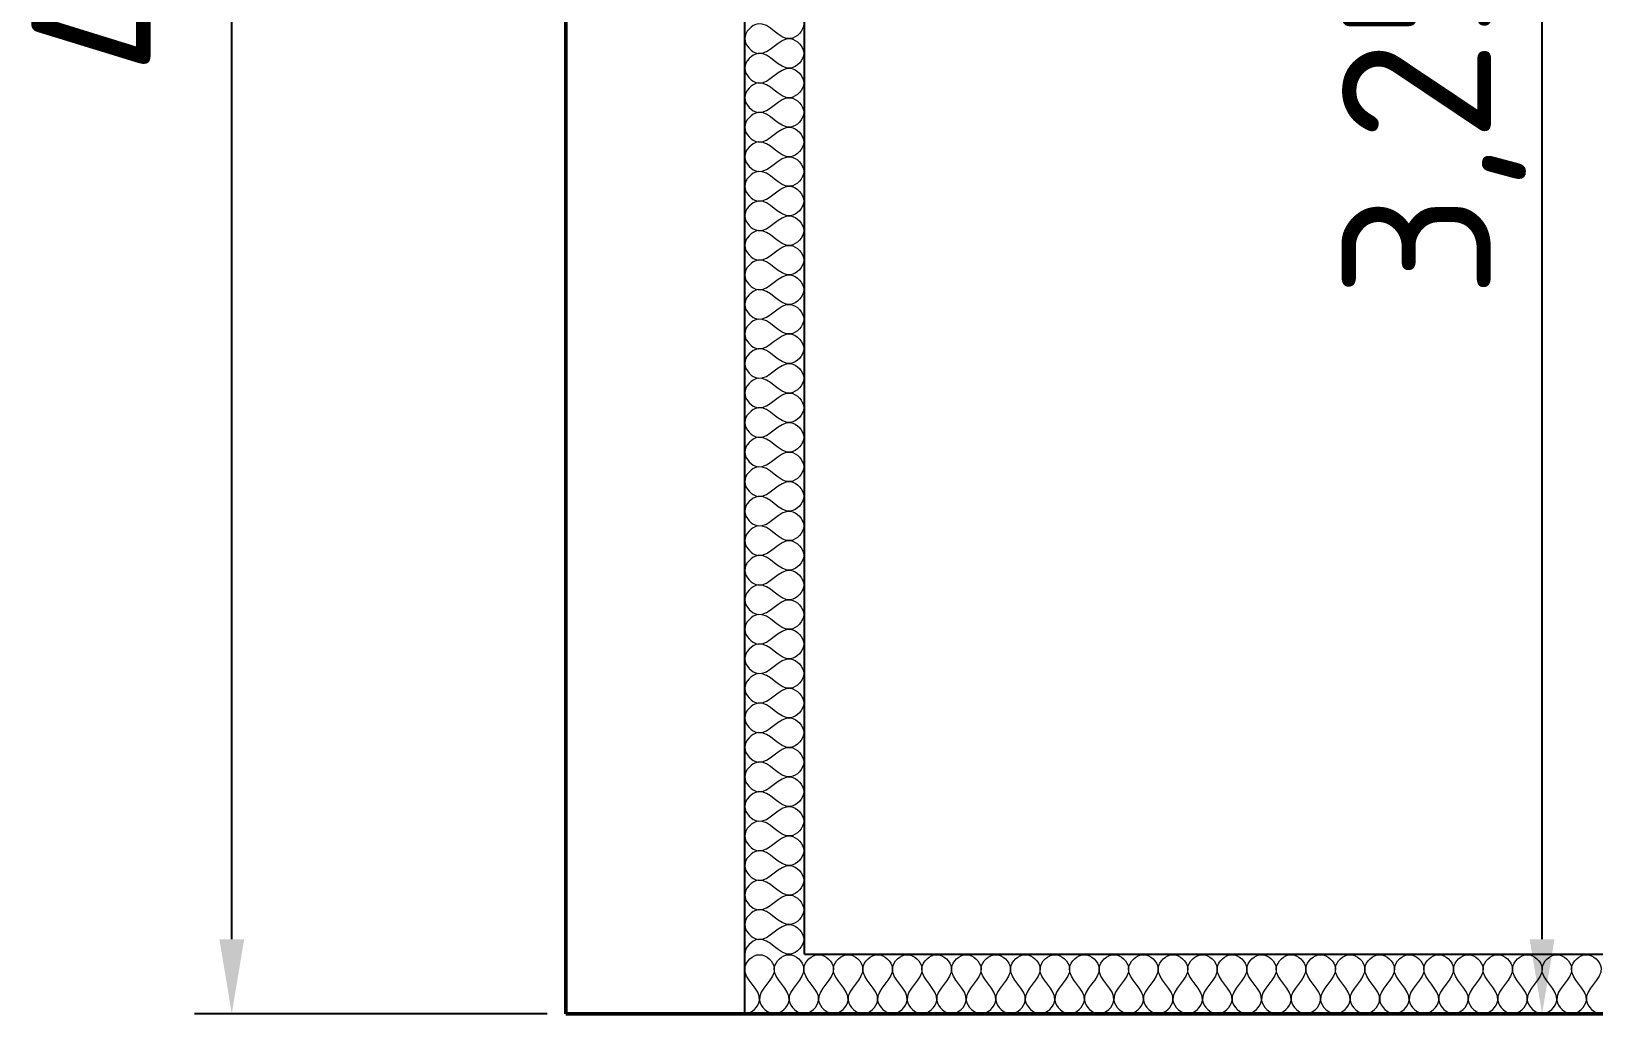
# Model space of a CAD drawing. Header units: metres. Extents: x 125 to 1179, y 511 to 749.
# Drawn here: x 804.7 to 857.1, y 527.8 to 560.8 of the extents above; entities that cross this region are included whole.
import ezdxf

# ---------------------------------------------------------------- set-up
doc = ezdxf.new("R2010")
doc.units = ezdxf.units.M
doc.layers.add('Text18', color=8, linetype='Continuous', lineweight=18)
doc.styles.get("Standard").update_dxf_attribs({"font": 'arial.ttf'})
doc.dimstyles.new('ISO-25', dxfattribs={"dimtxt": 2.5, "dimasz": 2.5, "dimexe": 1.25, "dimexo": 0.625, "dimtad": 1, "dimtxsty": 'Standard', "dimcen": 2.5, "dimadec": 0, "dimazin": 0, "dimtfac": 1, "dimtmove": 0, "dimatfit": 3, "dimfxl": 1, "dimarcsym": 0})

# ---------------------------------------------------------------- blocks, each defined once
blk = doc.blocks.new('*D1')
at = {"color": 0, "lineweight": -2, "transparency": 16777216}
for p, q in [((822.01, 607.829), (810.181, 607.829)), ((811.431, 530.329), (811.431, 605.329)), ((822.01, 527.829), (810.181, 527.829))]:
    blk.add_line(p, q, dxfattribs=at)
at = {"color": 0, "transparency": 16777216}
for points in [[(811.015, 605.329), (811.848, 605.329), (811.431, 607.829)], [(811.015, 530.329), (811.848, 530.329), (811.431, 527.829)]]:
    blk.add_solid(points, dxfattribs=at)
at = {"layer": 'Defpoints', "color": 0, "transparency": 16777216}
for p in [(811.431, 607.829), (822.635, 607.829), (822.635, 527.829)]:
    blk.add_point(p, dxfattribs=at)
at = {"color": 0, "transparency": 16777216, "insert": (807.806, 567.829), "char_height": 2.5, "attachment_point": 5, "rotation": 90}
blk.add_mtext('{\\fISOCPEUR|b0|i0|c0|p34;\\H2x;4,00m}', dxfattribs=at)
blk = doc.blocks.new('*D2')
at = {"color": 0, "lineweight": -2, "transparency": 16777216}
for p, q in [((829.26, 592.829), (856.622, 592.829)), ((855.372, 530.329), (855.372, 590.329)), ((829.26, 527.829), (856.622, 527.829))]:
    blk.add_line(p, q, dxfattribs=at)
at = {"color": 0, "transparency": 16777216}
for points in [[(854.955, 590.329), (855.788, 590.329), (855.372, 592.829)], [(854.955, 530.329), (855.788, 530.329), (855.372, 527.829)]]:
    blk.add_solid(points, dxfattribs=at)
at = {"layer": 'Defpoints', "color": 0, "transparency": 16777216}
for p in [(828.635, 592.829), (855.372, 592.829), (828.635, 527.829)]:
    blk.add_point(p, dxfattribs=at)
at = {"color": 0, "transparency": 16777216, "insert": (851.747, 560.329), "char_height": 2.5, "attachment_point": 5, "rotation": 90}
blk.add_mtext('{\\fISOCPEUR|b0|i0|c0|p34;\\H2x;3,25m}', dxfattribs=at)

msp = doc.modelspace()

# ---------------------------------------------------------------- linework, layer by layer
at = {"lineweight": 50}
for q in [(822.635, 607.829), (1178.635, 527.829)]:
    msp.add_line((822.635, 527.829), q, dxfattribs=at)
for p, q in [((828.635, 527.829), (828.635, 592.829)), ((830.635, 529.829), (830.635, 590.829)), ((830.635, 529.829), (1170.635, 529.829)), ((822.635, 527.829), (828.635, 527.829)), ((828.635, 527.829), (1172.635, 527.829))]:
    msp.add_line(p, q)
at = {"layer": 'Text18', "color": 0, "ltscale": 0.5}
for points, knots in [([(830.17, 561.517), (830.383, 561.488), (830.847, 561.023), (829.966, 560.137), (829.283, 561.42), (828.636, 560.749), (828.635, 560.527)], [2.217326, 2.217326, 2.217326, 2.217326, 2.553667, 2.890008, 3.49416, 3.830501, 3.830501, 3.830501, 3.830501]), ([(828.635, 560.527), (828.637, 560.294), (829.282, 559.644), (829.786, 560.58), (830.17, 560.527)], [1.2768335, 1.2768335, 1.2768335, 1.2768335, 1.6131741, 2.2173264, 2.2173264, 2.2173264, 2.2173264]), ([(830.17, 560.527), (830.383, 560.497), (830.847, 560.032), (829.966, 559.147), (829.283, 560.43), (828.636, 559.759), (828.635, 559.537)], [2.217326, 2.217326, 2.217326, 2.217326, 2.553667, 2.890008, 3.49416, 3.830501, 3.830501, 3.830501, 3.830501]), ([(828.635, 559.537), (828.637, 559.304), (829.282, 558.653), (829.786, 559.59), (830.17, 559.537)], [1.2768335, 1.2768335, 1.2768335, 1.2768335, 1.6131741, 2.2173264, 2.2173264, 2.2173264, 2.2173264]), ([(830.17, 559.537), (830.383, 559.507), (830.847, 559.042), (829.966, 558.157), (829.283, 559.439), (828.636, 558.769), (828.635, 558.547)], [2.217326, 2.217326, 2.217326, 2.217326, 2.553667, 2.890008, 3.49416, 3.830501, 3.830501, 3.830501, 3.830501]), ([(828.635, 558.547), (828.637, 558.314), (829.282, 557.663), (829.786, 558.6), (830.17, 558.547)], [1.2768335, 1.2768335, 1.2768335, 1.2768335, 1.6131741, 2.2173264, 2.2173264, 2.2173264, 2.2173264]), ([(830.17, 558.547), (830.383, 558.517), (830.847, 558.052), (829.966, 557.166), (829.283, 558.449), (828.636, 557.778), (828.635, 557.556)], [2.217326, 2.217326, 2.217326, 2.217326, 2.553667, 2.890008, 3.49416, 3.830501, 3.830501, 3.830501, 3.830501]), ([(828.635, 557.556), (828.637, 557.324), (829.282, 556.673), (829.786, 557.61), (830.17, 557.556)], [1.2768335, 1.2768335, 1.2768335, 1.2768335, 1.6131741, 2.2173264, 2.2173264, 2.2173264, 2.2173264]), ([(830.17, 557.556), (830.383, 557.527), (830.847, 557.062), (829.966, 556.176), (829.283, 557.459), (828.636, 556.788), (828.635, 556.566)], [2.217326, 2.217326, 2.217326, 2.217326, 2.553667, 2.890008, 3.49416, 3.830501, 3.830501, 3.830501, 3.830501]), ([(828.635, 556.566), (828.637, 556.333), (829.282, 555.683), (829.786, 556.619), (830.17, 556.566)], [1.2768335, 1.2768335, 1.2768335, 1.2768335, 1.6131741, 2.2173264, 2.2173264, 2.2173264, 2.2173264]), ([(830.17, 556.566), (830.383, 556.536), (830.847, 556.071), (829.966, 555.186), (829.283, 556.469), (828.636, 555.798), (828.635, 555.576)], [2.217326, 2.217326, 2.217326, 2.217326, 2.553667, 2.890008, 3.49416, 3.830501, 3.830501, 3.830501, 3.830501]), ([(828.635, 555.576), (828.637, 555.343), (829.282, 554.692), (829.786, 555.629), (830.17, 555.576)], [1.2768335, 1.2768335, 1.2768335, 1.2768335, 1.6131741, 2.2173264, 2.2173264, 2.2173264, 2.2173264]), ([(830.17, 555.576), (830.383, 555.546), (830.847, 555.081), (829.966, 554.196), (829.283, 555.478), (828.636, 554.808), (828.635, 554.586)], [2.217326, 2.217326, 2.217326, 2.217326, 2.553667, 2.890008, 3.49416, 3.830501, 3.830501, 3.830501, 3.830501]), ([(828.635, 554.586), (828.637, 554.353), (829.282, 553.702), (829.786, 554.639), (830.17, 554.586)], [1.2768335, 1.2768335, 1.2768335, 1.2768335, 1.6131741, 2.2173264, 2.2173264, 2.2173264, 2.2173264]), ([(830.17, 554.586), (830.383, 554.556), (830.847, 554.091), (829.966, 553.205), (829.283, 554.488), (828.636, 553.817), (828.635, 553.595)], [2.217326, 2.217326, 2.217326, 2.217326, 2.553667, 2.890008, 3.49416, 3.830501, 3.830501, 3.830501, 3.830501]), ([(828.635, 553.595), (828.637, 553.363), (829.282, 552.712), (829.786, 553.649), (830.17, 553.595)], [1.2768335, 1.2768335, 1.2768335, 1.2768335, 1.6131741, 2.2173264, 2.2173264, 2.2173264, 2.2173264]), ([(830.17, 553.595), (830.383, 553.566), (830.847, 553.101), (829.966, 552.215), (829.283, 553.498), (828.636, 552.827), (828.635, 552.605)], [2.217326, 2.217326, 2.217326, 2.217326, 2.553667, 2.890008, 3.49416, 3.830501, 3.830501, 3.830501, 3.830501]), ([(828.635, 552.605), (828.637, 552.372), (829.282, 551.722), (829.786, 552.658), (830.17, 552.605)], [1.2768335, 1.2768335, 1.2768335, 1.2768335, 1.6131741, 2.2173264, 2.2173264, 2.2173264, 2.2173264]), ([(830.17, 552.605), (830.383, 552.575), (830.847, 552.11), (829.966, 551.225), (829.283, 552.508), (828.636, 551.837), (828.635, 551.615)], [2.217326, 2.217326, 2.217326, 2.217326, 2.553667, 2.890008, 3.49416, 3.830501, 3.830501, 3.830501, 3.830501]), ([(828.635, 551.615), (828.637, 551.382), (829.282, 550.731), (829.786, 551.668), (830.17, 551.615)], [1.2768335, 1.2768335, 1.2768335, 1.2768335, 1.6131741, 2.2173264, 2.2173264, 2.2173264, 2.2173264]), ([(830.17, 551.615), (830.383, 551.585), (830.847, 551.12), (829.966, 550.235), (829.283, 551.517), (828.636, 550.846), (828.635, 550.625)], [2.217326, 2.217326, 2.217326, 2.217326, 2.553667, 2.890008, 3.49416, 3.830501, 3.830501, 3.830501, 3.830501]), ([(828.635, 550.625), (828.637, 550.392), (829.282, 549.741), (829.786, 550.678), (830.17, 550.625)], [1.2768335, 1.2768335, 1.2768335, 1.2768335, 1.6131741, 2.2173264, 2.2173264, 2.2173264, 2.2173264]), ([(830.17, 550.625), (830.383, 550.595), (830.847, 550.13), (829.966, 549.244), (829.283, 550.527), (828.636, 549.856), (828.635, 549.634)], [2.217326, 2.217326, 2.217326, 2.217326, 2.553667, 2.890008, 3.49416, 3.830501, 3.830501, 3.830501, 3.830501]), ([(828.635, 549.634), (828.637, 549.402), (829.282, 548.751), (829.786, 549.688), (830.17, 549.634)], [1.2768335, 1.2768335, 1.2768335, 1.2768335, 1.6131741, 2.2173264, 2.2173264, 2.2173264, 2.2173264]), ([(830.17, 549.634), (830.383, 549.605), (830.847, 549.14), (829.966, 548.254), (829.283, 549.537), (828.636, 548.866), (828.635, 548.644)], [2.217326, 2.217326, 2.217326, 2.217326, 2.553667, 2.890008, 3.49416, 3.830501, 3.830501, 3.830501, 3.830501]), ([(828.635, 548.644), (828.637, 548.411), (829.282, 547.761), (829.786, 548.697), (830.17, 548.644)], [1.2768335, 1.2768335, 1.2768335, 1.2768335, 1.6131741, 2.2173264, 2.2173264, 2.2173264, 2.2173264]), ([(830.17, 548.644), (830.383, 548.614), (830.847, 548.149), (829.966, 547.264), (829.283, 548.547), (828.636, 547.876), (828.635, 547.654)], [2.217326, 2.217326, 2.217326, 2.217326, 2.553667, 2.890008, 3.49416, 3.830501, 3.830501, 3.830501, 3.830501]), ([(828.635, 547.654), (828.637, 547.421), (829.282, 546.77), (829.786, 547.707), (830.17, 547.654)], [1.2768335, 1.2768335, 1.2768335, 1.2768335, 1.6131741, 2.2173264, 2.2173264, 2.2173264, 2.2173264]), ([(830.17, 547.654), (830.383, 547.624), (830.847, 547.159), (829.966, 546.274), (829.283, 547.556), (828.636, 546.885), (828.635, 546.664)], [2.217326, 2.217326, 2.217326, 2.217326, 2.553667, 2.890008, 3.49416, 3.830501, 3.830501, 3.830501, 3.830501]), ([(828.635, 546.664), (828.637, 546.431), (829.282, 545.78), (829.786, 546.717), (830.17, 546.664)], [1.2768335, 1.2768335, 1.2768335, 1.2768335, 1.6131741, 2.2173264, 2.2173264, 2.2173264, 2.2173264]), ([(830.17, 546.664), (830.383, 546.634), (830.847, 546.169), (829.966, 545.283), (829.283, 546.566), (828.636, 545.895), (828.635, 545.673)], [2.217326, 2.217326, 2.217326, 2.217326, 2.553667, 2.890008, 3.49416, 3.830501, 3.830501, 3.830501, 3.830501]), ([(828.635, 545.673), (828.637, 545.441), (829.282, 544.79), (829.786, 545.727), (830.17, 545.673)], [1.2768335, 1.2768335, 1.2768335, 1.2768335, 1.6131741, 2.2173264, 2.2173264, 2.2173264, 2.2173264]), ([(830.17, 545.673), (830.383, 545.644), (830.847, 545.178), (829.966, 544.293), (829.283, 545.576), (828.636, 544.905), (828.635, 544.683)], [2.217326, 2.217326, 2.217326, 2.217326, 2.553667, 2.890008, 3.49416, 3.830501, 3.830501, 3.830501, 3.830501]), ([(828.635, 544.683), (828.637, 544.45), (829.282, 543.8), (829.786, 544.736), (830.17, 544.683)], [1.2768335, 1.2768335, 1.2768335, 1.2768335, 1.6131741, 2.2173264, 2.2173264, 2.2173264, 2.2173264]), ([(830.17, 544.683), (830.383, 544.653), (830.847, 544.188), (829.966, 543.303), (829.283, 544.586), (828.636, 543.915), (828.635, 543.693)], [2.217326, 2.217326, 2.217326, 2.217326, 2.553667, 2.890008, 3.49416, 3.830501, 3.830501, 3.830501, 3.830501]), ([(828.635, 543.693), (828.637, 543.46), (829.282, 542.809), (829.786, 543.746), (830.17, 543.693)], [1.2768335, 1.2768335, 1.2768335, 1.2768335, 1.6131741, 2.2173264, 2.2173264, 2.2173264, 2.2173264]), ([(830.17, 543.693), (830.383, 543.663), (830.847, 543.198), (829.966, 542.313), (829.283, 543.595), (828.636, 542.924), (828.635, 542.703)], [2.217326, 2.217326, 2.217326, 2.217326, 2.553667, 2.890008, 3.49416, 3.830501, 3.830501, 3.830501, 3.830501]), ([(828.635, 542.703), (828.637, 542.47), (829.282, 541.819), (829.786, 542.756), (830.17, 542.703)], [1.2768335, 1.2768335, 1.2768335, 1.2768335, 1.6131741, 2.2173264, 2.2173264, 2.2173264, 2.2173264]), ([(830.17, 542.703), (830.383, 542.673), (830.847, 542.208), (829.966, 541.322), (829.283, 542.605), (828.636, 541.934), (828.635, 541.712)], [2.217326, 2.217326, 2.217326, 2.217326, 2.553667, 2.890008, 3.49416, 3.830501, 3.830501, 3.830501, 3.830501]), ([(828.635, 541.712), (828.637, 541.48), (829.282, 540.829), (829.786, 541.765), (830.17, 541.712)], [1.2768335, 1.2768335, 1.2768335, 1.2768335, 1.6131741, 2.2173264, 2.2173264, 2.2173264, 2.2173264]), ([(830.17, 541.712), (830.383, 541.683), (830.847, 541.217), (829.966, 540.332), (829.283, 541.615), (828.636, 540.944), (828.635, 540.722)], [2.217326, 2.217326, 2.217326, 2.217326, 2.553667, 2.890008, 3.49416, 3.830501, 3.830501, 3.830501, 3.830501]), ([(828.635, 540.722), (828.637, 540.489), (829.282, 539.839), (829.786, 540.775), (830.17, 540.722)], [1.2768335, 1.2768335, 1.2768335, 1.2768335, 1.6131741, 2.2173264, 2.2173264, 2.2173264, 2.2173264]), ([(830.17, 540.722), (830.383, 540.692), (830.847, 540.227), (829.966, 539.342), (829.283, 540.625), (828.636, 539.954), (828.635, 539.732)], [2.217326, 2.217326, 2.217326, 2.217326, 2.553667, 2.890008, 3.49416, 3.830501, 3.830501, 3.830501, 3.830501]), ([(828.635, 539.732), (828.637, 539.499), (829.282, 538.848), (829.786, 539.785), (830.17, 539.732)], [1.2768335, 1.2768335, 1.2768335, 1.2768335, 1.6131741, 2.2173264, 2.2173264, 2.2173264, 2.2173264]), ([(830.17, 539.732), (830.383, 539.702), (830.847, 539.237), (829.966, 538.352), (829.283, 539.634), (828.636, 538.963), (828.635, 538.742)], [2.217326, 2.217326, 2.217326, 2.217326, 2.553667, 2.890008, 3.49416, 3.830501, 3.830501, 3.830501, 3.830501]), ([(828.635, 538.742), (828.637, 538.509), (829.282, 537.858), (829.786, 538.795), (830.17, 538.742)], [1.2768335, 1.2768335, 1.2768335, 1.2768335, 1.6131741, 2.2173264, 2.2173264, 2.2173264, 2.2173264]), ([(830.17, 538.742), (830.383, 538.712), (830.847, 538.247), (829.966, 537.361), (829.283, 538.644), (828.636, 537.973), (828.635, 537.751)], [2.217326, 2.217326, 2.217326, 2.217326, 2.553667, 2.890008, 3.49416, 3.830501, 3.830501, 3.830501, 3.830501]), ([(828.635, 537.751), (828.637, 537.519), (829.282, 536.868), (829.786, 537.804), (830.17, 537.751)], [1.2768335, 1.2768335, 1.2768335, 1.2768335, 1.6131741, 2.2173264, 2.2173264, 2.2173264, 2.2173264]), ([(830.17, 537.751), (830.383, 537.722), (830.847, 537.256), (829.966, 536.371), (829.283, 537.654), (828.636, 536.983), (828.635, 536.761)], [2.217326, 2.217326, 2.217326, 2.217326, 2.553667, 2.890008, 3.49416, 3.830501, 3.830501, 3.830501, 3.830501]), ([(828.635, 536.761), (828.637, 536.528), (829.282, 535.878), (829.786, 536.814), (830.17, 536.761)], [1.2768335, 1.2768335, 1.2768335, 1.2768335, 1.6131741, 2.2173264, 2.2173264, 2.2173264, 2.2173264]), ([(830.17, 536.761), (830.383, 536.731), (830.847, 536.266), (829.966, 535.381), (829.283, 536.664), (828.636, 535.993), (828.635, 535.771)], [2.217326, 2.217326, 2.217326, 2.217326, 2.553667, 2.890008, 3.49416, 3.830501, 3.830501, 3.830501, 3.830501]), ([(828.635, 535.771), (828.637, 535.538), (829.282, 534.887), (829.786, 535.824), (830.17, 535.771)], [1.2768335, 1.2768335, 1.2768335, 1.2768335, 1.6131741, 2.2173264, 2.2173264, 2.2173264, 2.2173264]), ([(830.17, 535.771), (830.383, 535.741), (830.847, 535.276), (829.966, 534.391), (829.283, 535.673), (828.636, 535.002), (828.635, 534.781)], [2.217326, 2.217326, 2.217326, 2.217326, 2.553667, 2.890008, 3.49416, 3.830501, 3.830501, 3.830501, 3.830501]), ([(828.635, 534.781), (828.637, 534.548), (829.282, 533.897), (829.786, 534.834), (830.17, 534.781)], [1.2768335, 1.2768335, 1.2768335, 1.2768335, 1.6131741, 2.2173264, 2.2173264, 2.2173264, 2.2173264]), ([(830.17, 534.781), (830.383, 534.751), (830.847, 534.286), (829.966, 533.4), (829.283, 534.683), (828.636, 534.012), (828.635, 533.79)], [2.217326, 2.217326, 2.217326, 2.217326, 2.553667, 2.890008, 3.49416, 3.830501, 3.830501, 3.830501, 3.830501]), ([(828.635, 533.79), (828.637, 533.558), (829.282, 532.907), (829.786, 533.843), (830.17, 533.79)], [1.2768335, 1.2768335, 1.2768335, 1.2768335, 1.6131741, 2.2173264, 2.2173264, 2.2173264, 2.2173264]), ([(830.17, 533.79), (830.383, 533.761), (830.847, 533.295), (829.966, 532.41), (829.283, 533.693), (828.636, 533.022), (828.635, 532.8)], [2.217326, 2.217326, 2.217326, 2.217326, 2.553667, 2.890008, 3.49416, 3.830501, 3.830501, 3.830501, 3.830501]), ([(828.635, 532.8), (828.637, 532.567), (829.282, 531.917), (829.786, 532.853), (830.17, 532.8)], [1.2768335, 1.2768335, 1.2768335, 1.2768335, 1.6131741, 2.2173264, 2.2173264, 2.2173264, 2.2173264]), ([(830.17, 532.8), (830.383, 532.77), (830.847, 532.305), (829.966, 531.42), (829.283, 532.703), (828.636, 532.032), (828.635, 531.81)], [2.217326, 2.217326, 2.217326, 2.217326, 2.553667, 2.890008, 3.49416, 3.830501, 3.830501, 3.830501, 3.830501]), ([(828.635, 531.81), (828.637, 531.577), (829.282, 530.926), (829.786, 531.863), (830.17, 531.81)], [1.2768335, 1.2768335, 1.2768335, 1.2768335, 1.6131741, 2.2173264, 2.2173264, 2.2173264, 2.2173264]), ([(830.17, 531.81), (830.383, 531.78), (830.847, 531.315), (829.966, 530.43), (829.283, 531.712), (828.636, 531.041), (828.635, 530.819)], [2.217326, 2.217326, 2.217326, 2.217326, 2.553667, 2.890008, 3.49416, 3.830501, 3.830501, 3.830501, 3.830501]), ([(828.635, 530.819), (828.637, 530.587), (829.282, 529.936), (829.786, 530.873), (830.17, 530.819)], [1.2768335, 1.2768335, 1.2768335, 1.2768335, 1.6131741, 2.2173264, 2.2173264, 2.2173264, 2.2173264]), ([(830.17, 530.819), (830.383, 530.79), (830.847, 530.325), (829.966, 529.439), (829.283, 530.722), (828.636, 530.051), (828.635, 529.829)], [2.217326, 2.217326, 2.217326, 2.217326, 2.553667, 2.890008, 3.49416, 3.830501, 3.830501, 3.830501, 3.830501]), ([(828.635, 529.364), (828.664, 529.578), (829.13, 530.042), (830.015, 529.161), (828.732, 528.478), (829.403, 527.83), (829.625, 527.829)], [2.217326, 2.217326, 2.217326, 2.217326, 2.553667, 2.890008, 3.49416, 3.830501, 3.830501, 3.830501, 3.830501]), ([(829.625, 529.364), (829.655, 529.578), (830.12, 530.042), (831.005, 529.161), (829.723, 528.478), (830.393, 527.83), (830.615, 527.829)], [2.217326, 2.217326, 2.217326, 2.217326, 2.553667, 2.890008, 3.49416, 3.830501, 3.830501, 3.830501, 3.830501]), ([(830.615, 529.364), (830.645, 529.578), (831.11, 530.042), (831.996, 529.161), (830.713, 528.478), (831.384, 527.83), (831.606, 527.829)], [2.217326, 2.217326, 2.217326, 2.217326, 2.553667, 2.890008, 3.49416, 3.830501, 3.830501, 3.830501, 3.830501]), ([(831.606, 529.364), (831.635, 529.578), (832.1, 530.042), (832.986, 529.161), (831.703, 528.478), (832.374, 527.83), (832.596, 527.829)], [2.217326, 2.217326, 2.217326, 2.217326, 2.553667, 2.890008, 3.49416, 3.830501, 3.830501, 3.830501, 3.830501]), ([(832.596, 529.364), (832.626, 529.578), (833.091, 530.042), (833.976, 529.161), (832.693, 528.478), (833.364, 527.83), (833.586, 527.829)], [2.217326, 2.217326, 2.217326, 2.217326, 2.553667, 2.890008, 3.49416, 3.830501, 3.830501, 3.830501, 3.830501]), ([(833.586, 529.364), (833.616, 529.578), (834.081, 530.042), (834.966, 529.161), (833.684, 528.478), (834.354, 527.83), (834.576, 527.829)], [2.217326, 2.217326, 2.217326, 2.217326, 2.553667, 2.890008, 3.49416, 3.830501, 3.830501, 3.830501, 3.830501]), ([(834.576, 529.364), (834.606, 529.578), (835.071, 530.042), (835.957, 529.161), (834.674, 528.478), (835.345, 527.83), (835.567, 527.829)], [2.217326, 2.217326, 2.217326, 2.217326, 2.553667, 2.890008, 3.49416, 3.830501, 3.830501, 3.830501, 3.830501]), ([(835.567, 529.364), (835.596, 529.578), (836.061, 530.042), (836.947, 529.161), (835.664, 528.478), (836.335, 527.83), (836.557, 527.829)], [2.217326, 2.217326, 2.217326, 2.217326, 2.553667, 2.890008, 3.49416, 3.830501, 3.830501, 3.830501, 3.830501]), ([(836.557, 529.364), (836.587, 529.578), (837.052, 530.042), (837.937, 529.161), (836.654, 528.478), (837.325, 527.83), (837.547, 527.829)], [2.217326, 2.217326, 2.217326, 2.217326, 2.553667, 2.890008, 3.49416, 3.830501, 3.830501, 3.830501, 3.830501]), ([(837.547, 529.364), (837.577, 529.578), (838.042, 530.042), (838.927, 529.161), (837.645, 528.478), (838.316, 527.83), (838.537, 527.829)], [2.217326, 2.217326, 2.217326, 2.217326, 2.553667, 2.890008, 3.49416, 3.830501, 3.830501, 3.830501, 3.830501]), ([(838.537, 529.364), (838.567, 529.578), (839.032, 530.042), (839.918, 529.161), (838.635, 528.478), (839.306, 527.83), (839.528, 527.829)], [2.217326, 2.217326, 2.217326, 2.217326, 2.553667, 2.890008, 3.49416, 3.830501, 3.830501, 3.830501, 3.830501]), ([(839.528, 529.364), (839.557, 529.578), (840.022, 530.042), (840.908, 529.161), (839.625, 528.478), (840.296, 527.83), (840.518, 527.829)], [2.217326, 2.217326, 2.217326, 2.217326, 2.553667, 2.890008, 3.49416, 3.830501, 3.830501, 3.830501, 3.830501]), ([(840.518, 529.364), (840.548, 529.578), (841.013, 530.042), (841.898, 529.161), (840.615, 528.478), (841.286, 527.83), (841.508, 527.829)], [2.217326, 2.217326, 2.217326, 2.217326, 2.553667, 2.890008, 3.49416, 3.830501, 3.830501, 3.830501, 3.830501]), ([(841.508, 529.364), (841.538, 529.578), (842.003, 530.042), (842.888, 529.161), (841.606, 528.478), (842.277, 527.83), (842.498, 527.829)], [2.217326, 2.217326, 2.217326, 2.217326, 2.553667, 2.890008, 3.49416, 3.830501, 3.830501, 3.830501, 3.830501]), ([(842.498, 529.364), (842.528, 529.578), (842.993, 530.042), (843.879, 529.161), (842.596, 528.478), (843.267, 527.83), (843.489, 527.829)], [2.217326, 2.217326, 2.217326, 2.217326, 2.553667, 2.890008, 3.49416, 3.830501, 3.830501, 3.830501, 3.830501]), ([(843.489, 529.364), (843.518, 529.578), (843.983, 530.042), (844.869, 529.161), (843.586, 528.478), (844.257, 527.83), (844.479, 527.829)], [2.217326, 2.217326, 2.217326, 2.217326, 2.553667, 2.890008, 3.49416, 3.830501, 3.830501, 3.830501, 3.830501]), ([(844.479, 529.364), (844.509, 529.578), (844.974, 530.042), (845.859, 529.161), (844.576, 528.478), (845.247, 527.83), (845.469, 527.829)], [2.217326, 2.217326, 2.217326, 2.217326, 2.553667, 2.890008, 3.49416, 3.830501, 3.830501, 3.830501, 3.830501]), ([(845.469, 529.364), (845.499, 529.578), (845.964, 530.042), (846.849, 529.161), (845.567, 528.478), (846.238, 527.83), (846.459, 527.829)], [2.217326, 2.217326, 2.217326, 2.217326, 2.553667, 2.890008, 3.49416, 3.830501, 3.830501, 3.830501, 3.830501]), ([(846.459, 529.364), (846.489, 529.578), (846.954, 530.042), (847.84, 529.161), (846.557, 528.478), (847.228, 527.83), (847.45, 527.829)], [2.217326, 2.217326, 2.217326, 2.217326, 2.553667, 2.890008, 3.49416, 3.830501, 3.830501, 3.830501, 3.830501]), ([(847.45, 529.364), (847.479, 529.578), (847.945, 530.042), (848.83, 529.161), (847.547, 528.478), (848.218, 527.83), (848.44, 527.829)], [2.217326, 2.217326, 2.217326, 2.217326, 2.553667, 2.890008, 3.49416, 3.830501, 3.830501, 3.830501, 3.830501]), ([(848.44, 529.364), (848.47, 529.578), (848.935, 530.042), (849.82, 529.161), (848.537, 528.478), (849.208, 527.83), (849.43, 527.829)], [2.217326, 2.217326, 2.217326, 2.217326, 2.553667, 2.890008, 3.49416, 3.830501, 3.830501, 3.830501, 3.830501]), ([(849.43, 529.364), (849.46, 529.578), (849.925, 530.042), (850.81, 529.161), (849.528, 528.478), (850.199, 527.83), (850.42, 527.829)], [2.217326, 2.217326, 2.217326, 2.217326, 2.553667, 2.890008, 3.49416, 3.830501, 3.830501, 3.830501, 3.830501]), ([(850.42, 529.364), (850.45, 529.578), (850.915, 530.042), (851.801, 529.161), (850.518, 528.478), (851.189, 527.83), (851.411, 527.829)], [2.217326, 2.217326, 2.217326, 2.217326, 2.553667, 2.890008, 3.49416, 3.830501, 3.830501, 3.830501, 3.830501]), ([(851.411, 529.364), (851.44, 529.578), (851.906, 530.042), (852.791, 529.161), (851.508, 528.478), (852.179, 527.83), (852.401, 527.829)], [2.217326, 2.217326, 2.217326, 2.217326, 2.553667, 2.890008, 3.49416, 3.830501, 3.830501, 3.830501, 3.830501]), ([(852.401, 529.364), (852.431, 529.578), (852.896, 530.042), (853.781, 529.161), (852.498, 528.478), (853.169, 527.83), (853.391, 527.829)], [2.217326, 2.217326, 2.217326, 2.217326, 2.553667, 2.890008, 3.49416, 3.830501, 3.830501, 3.830501, 3.830501]), ([(853.391, 529.364), (853.421, 529.578), (853.886, 530.042), (854.771, 529.161), (853.489, 528.478), (854.16, 527.83), (854.381, 527.829)], [2.217326, 2.217326, 2.217326, 2.217326, 2.553667, 2.890008, 3.49416, 3.830501, 3.830501, 3.830501, 3.830501]), ([(854.381, 529.364), (854.411, 529.578), (854.876, 530.042), (855.762, 529.161), (854.479, 528.478), (855.15, 527.83), (855.372, 527.829)], [2.217326, 2.217326, 2.217326, 2.217326, 2.553667, 2.890008, 3.49416, 3.830501, 3.830501, 3.830501, 3.830501]), ([(855.372, 529.364), (855.401, 529.578), (855.867, 530.042), (856.752, 529.161), (855.469, 528.478), (856.14, 527.83), (856.362, 527.829)], [2.217326, 2.217326, 2.217326, 2.217326, 2.553667, 2.890008, 3.49416, 3.830501, 3.830501, 3.830501, 3.830501]), ([(856.362, 529.364), (856.392, 529.578), (856.857, 530.042), (857.742, 529.161), (856.459, 528.478), (857.13, 527.83), (857.352, 527.829)], [2.217326, 2.217326, 2.217326, 2.217326, 2.553667, 2.890008, 3.49416, 3.830501, 3.830501, 3.830501, 3.830501]), ([(828.635, 527.829), (828.868, 527.832), (829.518, 528.476), (828.582, 528.981), (828.635, 529.364)], [1.2768335, 1.2768335, 1.2768335, 1.2768335, 1.6131741, 2.2173264, 2.2173264, 2.2173264, 2.2173264]), ([(829.625, 527.829), (829.858, 527.832), (830.509, 528.476), (829.572, 528.981), (829.625, 529.364)], [1.2768335, 1.2768335, 1.2768335, 1.2768335, 1.6131741, 2.2173264, 2.2173264, 2.2173264, 2.2173264]), ([(830.615, 527.829), (830.848, 527.832), (831.499, 528.476), (830.562, 528.981), (830.615, 529.364)], [1.2768335, 1.2768335, 1.2768335, 1.2768335, 1.6131741, 2.2173264, 2.2173264, 2.2173264, 2.2173264]), ([(831.606, 527.829), (831.838, 527.832), (832.489, 528.476), (831.552, 528.981), (831.606, 529.364)], [1.2768335, 1.2768335, 1.2768335, 1.2768335, 1.6131741, 2.2173264, 2.2173264, 2.2173264, 2.2173264]), ([(832.596, 527.829), (832.829, 527.832), (833.479, 528.476), (832.543, 528.981), (832.596, 529.364)], [1.2768335, 1.2768335, 1.2768335, 1.2768335, 1.6131741, 2.2173264, 2.2173264, 2.2173264, 2.2173264]), ([(833.586, 527.829), (833.819, 527.832), (834.47, 528.476), (833.533, 528.981), (833.586, 529.364)], [1.2768335, 1.2768335, 1.2768335, 1.2768335, 1.6131741, 2.2173264, 2.2173264, 2.2173264, 2.2173264]), ([(834.576, 527.829), (834.809, 527.832), (835.46, 528.476), (834.523, 528.981), (834.576, 529.364)], [1.2768335, 1.2768335, 1.2768335, 1.2768335, 1.6131741, 2.2173264, 2.2173264, 2.2173264, 2.2173264]), ([(835.567, 527.829), (835.799, 527.832), (836.45, 528.476), (835.513, 528.981), (835.567, 529.364)], [1.2768335, 1.2768335, 1.2768335, 1.2768335, 1.6131741, 2.2173264, 2.2173264, 2.2173264, 2.2173264]), ([(836.557, 527.829), (836.79, 527.832), (837.44, 528.476), (836.504, 528.981), (836.557, 529.364)], [1.2768335, 1.2768335, 1.2768335, 1.2768335, 1.6131741, 2.2173264, 2.2173264, 2.2173264, 2.2173264]), ([(837.547, 527.829), (837.78, 527.832), (838.431, 528.476), (837.494, 528.981), (837.547, 529.364)], [1.2768335, 1.2768335, 1.2768335, 1.2768335, 1.6131741, 2.2173264, 2.2173264, 2.2173264, 2.2173264]), ([(838.537, 527.829), (838.77, 527.832), (839.421, 528.476), (838.484, 528.981), (838.537, 529.364)], [1.2768335, 1.2768335, 1.2768335, 1.2768335, 1.6131741, 2.2173264, 2.2173264, 2.2173264, 2.2173264]), ([(839.528, 527.829), (839.76, 527.832), (840.411, 528.476), (839.474, 528.981), (839.528, 529.364)], [1.2768335, 1.2768335, 1.2768335, 1.2768335, 1.6131741, 2.2173264, 2.2173264, 2.2173264, 2.2173264]), ([(840.518, 527.829), (840.751, 527.832), (841.401, 528.476), (840.465, 528.981), (840.518, 529.364)], [1.2768335, 1.2768335, 1.2768335, 1.2768335, 1.6131741, 2.2173264, 2.2173264, 2.2173264, 2.2173264]), ([(841.508, 527.829), (841.741, 527.832), (842.392, 528.476), (841.455, 528.981), (841.508, 529.364)], [1.2768335, 1.2768335, 1.2768335, 1.2768335, 1.6131741, 2.2173264, 2.2173264, 2.2173264, 2.2173264]), ([(842.498, 527.829), (842.731, 527.832), (843.382, 528.476), (842.445, 528.981), (842.498, 529.364)], [1.2768335, 1.2768335, 1.2768335, 1.2768335, 1.6131741, 2.2173264, 2.2173264, 2.2173264, 2.2173264]), ([(843.489, 527.829), (843.721, 527.832), (844.372, 528.476), (843.435, 528.981), (843.489, 529.364)], [1.2768335, 1.2768335, 1.2768335, 1.2768335, 1.6131741, 2.2173264, 2.2173264, 2.2173264, 2.2173264]), ([(844.479, 527.829), (844.712, 527.832), (845.362, 528.476), (844.426, 528.981), (844.479, 529.364)], [1.2768335, 1.2768335, 1.2768335, 1.2768335, 1.6131741, 2.2173264, 2.2173264, 2.2173264, 2.2173264]), ([(845.469, 527.829), (845.702, 527.832), (846.353, 528.476), (845.416, 528.981), (845.469, 529.364)], [1.2768335, 1.2768335, 1.2768335, 1.2768335, 1.6131741, 2.2173264, 2.2173264, 2.2173264, 2.2173264]), ([(846.459, 527.829), (846.692, 527.832), (847.343, 528.476), (846.406, 528.981), (846.459, 529.364)], [1.2768335, 1.2768335, 1.2768335, 1.2768335, 1.6131741, 2.2173264, 2.2173264, 2.2173264, 2.2173264]), ([(847.45, 527.829), (847.682, 527.832), (848.333, 528.476), (847.397, 528.981), (847.45, 529.364)], [1.2768335, 1.2768335, 1.2768335, 1.2768335, 1.6131741, 2.2173264, 2.2173264, 2.2173264, 2.2173264]), ([(848.44, 527.829), (848.673, 527.832), (849.323, 528.476), (848.387, 528.981), (848.44, 529.364)], [1.2768335, 1.2768335, 1.2768335, 1.2768335, 1.6131741, 2.2173264, 2.2173264, 2.2173264, 2.2173264]), ([(849.43, 527.829), (849.663, 527.832), (850.314, 528.476), (849.377, 528.981), (849.43, 529.364)], [1.2768335, 1.2768335, 1.2768335, 1.2768335, 1.6131741, 2.2173264, 2.2173264, 2.2173264, 2.2173264]), ([(850.42, 527.829), (850.653, 527.832), (851.304, 528.476), (850.367, 528.981), (850.42, 529.364)], [1.2768335, 1.2768335, 1.2768335, 1.2768335, 1.6131741, 2.2173264, 2.2173264, 2.2173264, 2.2173264]), ([(851.411, 527.829), (851.643, 527.832), (852.294, 528.476), (851.358, 528.981), (851.411, 529.364)], [1.2768335, 1.2768335, 1.2768335, 1.2768335, 1.6131741, 2.2173264, 2.2173264, 2.2173264, 2.2173264]), ([(852.401, 527.829), (852.634, 527.832), (853.284, 528.476), (852.348, 528.981), (852.401, 529.364)], [1.2768335, 1.2768335, 1.2768335, 1.2768335, 1.6131741, 2.2173264, 2.2173264, 2.2173264, 2.2173264]), ([(853.391, 527.829), (853.624, 527.832), (854.275, 528.476), (853.338, 528.981), (853.391, 529.364)], [1.2768335, 1.2768335, 1.2768335, 1.2768335, 1.6131741, 2.2173264, 2.2173264, 2.2173264, 2.2173264]), ([(854.381, 527.829), (854.614, 527.832), (855.265, 528.476), (854.328, 528.981), (854.381, 529.364)], [1.2768335, 1.2768335, 1.2768335, 1.2768335, 1.6131741, 2.2173264, 2.2173264, 2.2173264, 2.2173264]), ([(855.372, 527.829), (855.604, 527.832), (856.255, 528.476), (855.319, 528.981), (855.372, 529.364)], [1.2768335, 1.2768335, 1.2768335, 1.2768335, 1.6131741, 2.2173264, 2.2173264, 2.2173264, 2.2173264]), ([(856.362, 527.829), (856.595, 527.832), (857.245, 528.476), (856.309, 528.981), (856.362, 529.364)], [1.2768335, 1.2768335, 1.2768335, 1.2768335, 1.6131741, 2.2173264, 2.2173264, 2.2173264, 2.2173264])]:
    msp.add_open_spline(points, degree=3, knots=knots, dxfattribs=at)

# ---------------------------------------------------------------- dimensions: what is measured, and where the dimension line sits
for base, p1, p2, text, picture, middle in [((811.431, 607.829), (822.635, 527.829), (822.635, 607.829), '{\\fISOCPEUR|b0|i0|c0|p34;\\H2x;4,00m}', '*D1', (807.806, 567.829)), ((855.372, 592.829), (828.635, 527.829), (828.635, 592.829), '{\\fISOCPEUR|b0|i0|c0|p34;\\H2x;3,25m}', '*D2', (851.747, 560.329))]:
    dim = msp.add_linear_dim(base=base, p1=p1, p2=p2, angle=90, text=text, dimstyle='ISO-25')
    dim.commit()
    dim.dimension.update_dxf_attribs({"geometry": picture, "text_midpoint": middle})

doc.saveas('drawing.dxf')
